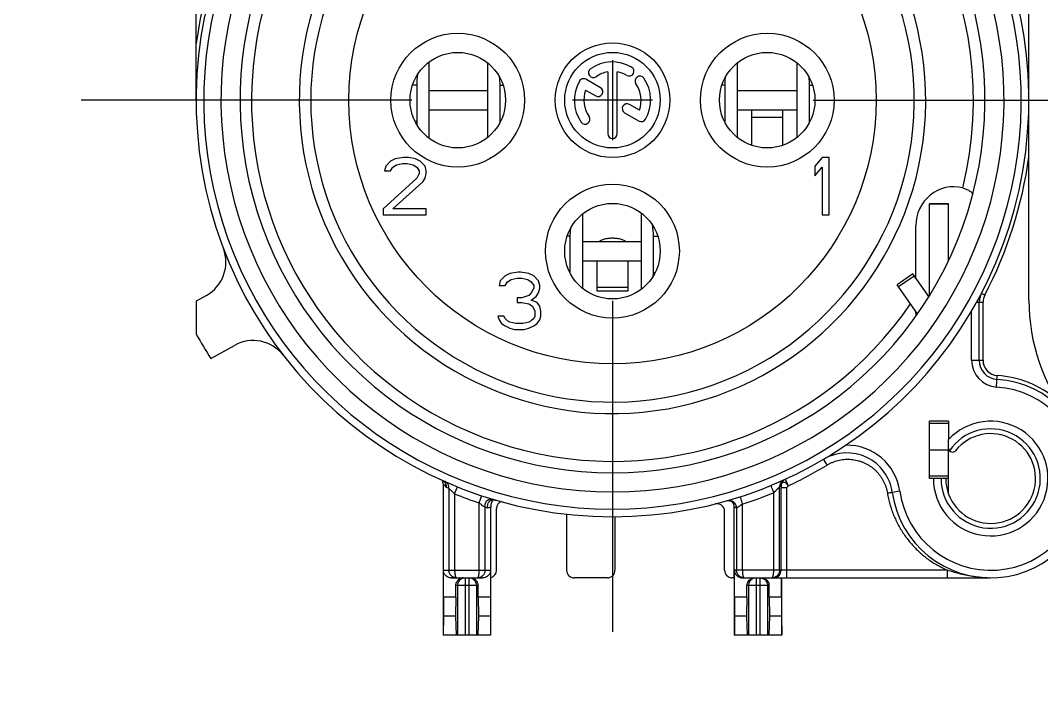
# Model space of a CAD drawing. Header units: millimetres. Extents: x 0 to 420, y 0 to 297.
# Drawn here: x 333.41 to 360.15, y 81.03 to 98.62 of the extents above; entities that cross this region are included whole.
import ezdxf

# ---------------------------------------------------------------- set-up
doc = ezdxf.new("R2010")
doc.units = ezdxf.units.MM
doc.header["$LTSCALE"] = 23.1
doc.linetypes.add('CENTER', pattern=[0.6, 0.375, -0.075, 0.075, -0.075])
doc.layers.get('0').update_dxf_attribs({"linetype": 'CONTINUOUS'})
for name, color, linetype in [('AUSFORMSCHRAEGEN', 7, 'CONTINUOUS'), ('BEZUGSACHSEN', 7, 'CONTINUOUS'), ('DEFAULT_1', 7, 'CENTER'), ('RUNDUNGEN', 7, 'CONTINUOUS')]:
    doc.layers.add(name, color=color, linetype=linetype)

msp = doc.modelspace()

# ---------------------------------------------------------------- linework, layer by layer
at = {"color": 7, "linetype": 'CONTINUOUS'}
for p, q in [((348.912284, 97.580556), (348.912284, 95.480556)), ((344.109565, 95.535231), (344.109565, 97.525881)), ((345.635651, 97.509704), (345.635651, 95.551408)), ((352.186369, 95.553404), (352.186369, 97.507707)), ((353.735651, 97.509704), (353.735651, 95.551408)), ((343.785905, 96.923698), (343.785905, 95.973698)), ((345.970291, 95.973698), (345.970291, 96.923698)), ((351.848892, 96.923698), (351.848892, 95.973698)), ((354.070291, 95.973698), (354.070291, 96.923698)), ((349.962284, 96.530556), (347.862284, 96.530556)), ((344.109565, 96.280556), (345.635651, 96.280556)), ((352.186369, 96.280556), (353.735651, 96.280556)), ((352.562284, 95.348306), (352.562284, 96.261126)), ((353.362284, 96.261126), (353.362284, 95.348306)), ((343.099784, 94.934811), (342.974784, 94.807152)), ((343.224784, 94.998641), (343.099784, 94.934811)), ((343.443534, 95.030556), (343.224784, 94.998641)), ((343.568534, 95.030556), (343.443534, 95.030556)), ((343.756034, 94.998641), (343.568534, 95.030556)), ((343.881034, 94.934811), (343.756034, 94.998641)), ((344.006034, 94.807152), (343.881034, 94.934811)), ((354.399784, 95.030556), (354.212284, 94.807152)), ((354.587284, 95.030556), (354.399784, 95.030556)), ((354.587284, 93.530556), (354.587284, 95.030556)), ((342.974784, 94.807152), (342.943534, 94.679492)), ((342.943534, 94.679492), (343.099784, 94.679492)), ((343.099784, 94.679492), (343.162284, 94.775237)), ((343.162284, 94.775237), (343.256034, 94.839067)), ((343.256034, 94.839067), (343.412284, 94.870981)), ((343.412284, 94.870981), (343.537284, 94.870981)), ((343.537284, 94.870981), (343.693534, 94.839067)), ((343.693534, 94.839067), (343.787284, 94.775237)), ((343.787284, 94.775237), (343.849784, 94.679492)), ((343.849784, 94.679492), (343.849784, 94.615662)), ((344.037284, 94.679492), (344.006034, 94.807152)), ((344.037284, 94.615662), (344.037284, 94.679492)), ((354.212284, 94.807152), (354.212284, 94.551832)), ((354.212284, 94.551832), (354.399784, 94.775237)), ((354.399784, 94.775237), (354.399784, 93.530556)), ((343.787284, 94.488003), (342.912284, 93.69013)), ((343.162284, 93.69013), (343.943534, 94.392258)), ((343.849784, 94.615662), (343.787284, 94.488003)), ((343.943534, 94.392258), (344.006034, 94.488003)), ((344.006034, 94.488003), (344.037284, 94.615662)), ((342.912284, 93.69013), (342.912284, 93.530556)), ((344.037284, 93.69013), (343.162284, 93.69013)), ((344.037284, 93.530556), (344.037284, 93.69013)), ((349.662156, 93.579651), (349.662156, 91.58146)), ((342.912284, 93.530556), (344.037284, 93.530556)), ((348.136369, 91.601987), (348.136369, 93.559124)), ((354.399784, 93.530556), (354.587284, 93.530556)), ((347.798892, 92.973698), (347.798892, 92.023698)), ((349.983032, 92.023698), (349.983032, 92.973698)), ((348.136369, 92.330556), (349.662156, 92.330556)), ((348.512284, 91.536792), (348.512284, 92.330556)), ((349.312284, 92.330556), (349.312284, 91.536792)), ((346.224784, 91.998641), (346.099784, 91.934811)), ((346.443534, 92.030556), (346.224784, 91.998641)), ((346.506034, 92.030556), (346.443534, 92.030556)), ((346.724784, 91.998641), (346.506034, 92.030556)), ((346.849784, 91.934811), (346.724784, 91.998641)), ((356.777391, 91.986431), (356.367815, 91.699643)), ((357.193601, 91.392022), (356.777391, 91.986431)), ((345.974784, 91.807152), (345.943534, 91.679492)), ((346.099784, 91.934811), (345.974784, 91.807152)), ((346.099784, 91.679492), (346.162284, 91.775237)), ((346.162284, 91.775237), (346.256034, 91.839067)), ((346.256034, 91.839067), (346.412284, 91.870981)), ((346.412284, 91.870981), (346.537284, 91.870981)), ((346.537284, 91.870981), (346.693534, 91.839067)), ((346.693534, 91.839067), (346.787284, 91.775237)), ((346.787284, 91.775237), (346.849784, 91.679492)), ((346.974784, 91.807152), (346.849784, 91.934811)), ((347.006034, 91.679492), (346.974784, 91.807152)), ((345.943534, 91.679492), (346.099784, 91.679492)), ((346.787284, 91.488003), (346.724784, 91.424173)), ((346.849784, 91.615662), (346.787284, 91.488003)), ((346.849784, 91.679492), (346.849784, 91.615662)), ((346.912284, 91.392258), (346.974784, 91.488003)), ((346.974784, 91.488003), (347.006034, 91.615662)), ((347.006034, 91.615662), (347.006034, 91.679492)), ((349.312284, 91.536774), (348.512284, 91.536774)), ((338.012284, 91.271824), (338.012284, 90.411732)), ((346.537284, 91.360343), (346.412284, 91.360343)), ((346.412284, 91.360343), (346.412284, 91.232684)), ((346.412284, 91.232684), (346.537284, 91.232684)), ((346.724784, 91.424173), (346.537284, 91.360343)), ((346.537284, 91.232684), (346.724784, 91.200769)), ((346.724784, 91.200769), (346.818534, 91.136939)), ((346.787284, 91.296513), (346.912284, 91.392258)), ((346.943534, 91.232684), (346.787284, 91.296513)), ((347.006034, 91.136939), (346.943534, 91.232684)), ((346.818534, 91.136939), (346.881034, 91.009279)), ((346.881034, 91.009279), (346.881034, 90.88162)), ((347.037284, 91.009279), (347.006034, 91.136939)), ((347.037284, 90.88162), (347.037284, 91.009279)), ((346.068534, 90.88162), (345.912284, 90.88162)), ((345.912284, 90.88162), (345.943534, 90.785875)), ((345.943534, 90.785875), (346.006034, 90.69013)), ((346.006034, 90.69013), (346.099784, 90.626301)), ((346.099784, 90.81779), (346.068534, 90.88162)), ((346.162284, 90.75396), (346.099784, 90.81779)), ((346.099784, 90.626301), (346.224784, 90.562471)), ((346.224784, 90.722045), (346.162284, 90.75396)), ((346.381034, 90.69013), (346.224784, 90.722045)), ((346.568534, 90.69013), (346.381034, 90.69013)), ((346.724784, 90.722045), (346.568534, 90.69013)), ((346.787284, 90.75396), (346.724784, 90.722045)), ((346.724784, 90.562471), (346.849784, 90.626301)), ((346.849784, 90.81779), (346.787284, 90.75396)), ((346.881034, 90.88162), (346.849784, 90.81779)), ((346.849784, 90.626301), (346.943534, 90.69013)), ((346.943534, 90.69013), (347.006034, 90.785875)), ((347.006034, 90.785875), (347.037284, 90.88162)), ((346.224784, 90.562471), (346.349784, 90.530556)), ((346.349784, 90.530556), (346.599784, 90.530556)), ((346.599784, 90.530556), (346.724784, 90.562471)), ((357.712284, 88.130556), (357.712284, 87.65036)), ((357.212284, 87.380556), (357.712284, 87.380556)), ((357.712284, 86.230556), (357.712284, 86.630556)), ((352.097284, 84.030556), (352.097284, 82.530556)), ((353.339856, 83.530556), (353.339856, 84.030556)), ((344.812859, 83.530556), (344.484713, 83.530556)), ((344.484713, 83.530556), (344.487531, 83.030556)), ((344.812859, 83.530556), (344.803764, 83.030556)), ((345.719856, 83.530556), (345.39171, 83.530556)), ((345.39171, 83.530556), (345.400805, 83.030556)), ((345.719856, 83.530556), (345.717038, 83.030556)), ((352.432859, 83.530556), (352.104713, 83.530556)), ((352.104713, 83.530556), (352.107531, 83.030556)), ((352.432859, 83.530556), (352.423764, 83.030556)), ((353.339856, 83.530556), (353.01171, 83.530556)), ((353.01171, 83.530556), (353.020805, 83.030556)), ((353.339856, 83.530556), (353.337038, 83.030556)), ((344.487531, 83.030556), (344.48298, 82.530556)), ((344.803764, 83.030556), (344.487531, 83.030556)), ((344.803764, 83.030556), (344.81745, 82.530556)), ((345.400805, 83.030556), (345.387119, 82.530556)), ((345.717038, 83.030556), (345.400805, 83.030556)), ((345.717038, 83.030556), (345.721589, 82.530556)), ((352.107531, 83.030556), (352.10298, 82.530556)), ((352.423764, 83.030556), (352.107531, 83.030556)), ((352.423764, 83.030556), (352.43745, 82.530556)), ((353.020805, 83.030556), (353.007119, 82.530556)), ((353.337038, 83.030556), (353.020805, 83.030556)), ((353.337038, 83.030556), (353.341589, 82.530556)), ((345.721589, 82.530556), (344.477284, 82.530556)), ((353.341589, 82.530556), (352.097284, 82.530556))]:
    msp.add_line(p, q, dxfattribs=at)
at = {"color": 9, "linetype": 'CONTINUOUS'}
for p, q in [((343.785905, 96.923698), (343.677898, 96.923698)), ((345.970291, 96.923698), (346.046671, 96.923698)), ((351.848892, 96.923698), (351.777898, 96.923698)), ((354.070291, 96.923698), (354.146671, 96.923698)), ((343.785905, 95.973698), (343.744642, 95.973698)), ((345.970291, 95.973698), (345.979927, 95.973698)), ((351.848892, 95.973698), (351.844642, 95.973698)), ((353.362284, 96.080556), (352.562284, 96.080556)), ((354.070291, 95.973698), (354.079927, 95.973698)), ((347.798892, 92.973698), (347.728509, 92.973698)), ((349.983032, 92.973698), (350.09606, 92.973698)), ((349.983032, 92.023698), (350.02842, 92.023698)), ((356.401414, 91.651658), (356.81099, 91.938446)), ((349.312284, 91.630556), (348.512284, 91.630556))]:
    msp.add_line(p, q, dxfattribs=at)
at = {"color": 3, "linetype": 'CONTINUOUS'}
for p, q in [((344.109565, 96.780556), (345.635651, 96.780556)), ((352.186369, 96.780556), (353.735651, 96.780556)), ((348.136369, 92.830556), (349.662156, 92.830556)), ((356.899074, 90.940927), (356.367815, 91.699643))]:
    msp.add_line(p, q, dxfattribs=at)
at = {"color": 9, "linetype": 'CONTINUOUS'}
msp.add_circle((348.912284, 96.530556), 6.9, dxfattribs=at)
at = {"color": 7, "linetype": 'CONTINUOUS'}
for centre, radius, start, end in [((348.912284, 96.530556), 7.9, 140.447677, 78.5310739), ((345.451111, 96.922834), 1.665207, 170.3343522, 179.9702818), ((344.337096, 96.923267), 1.633195, 0.0151069, 7.3440907), ((353.47489, 96.923302), 1.625998, 173.129173, 179.9860531), ((353.485857, 96.922246), 1.637013, 173.0097423, 173.1384105), ((352.437096, 96.923267), 1.633195, 0.0151069, 7.3440907), ((345.432776, 95.973774), 1.646871, 180.0026727, 182.7390339), ((344.357001, 95.973702), 1.61329, 359.3725574, 359.9998354), ((353.454008, 95.973698), 1.605117, 180.0000194, 180.2127453), ((352.457001, 95.973702), 1.61329, 359.3725574, 359.9998354), ((344.353791, 95.973733), 1.6165, 359.1800138, 359.372704), ((353.455492, 95.973703), 1.6066, 180.2127356, 180.3635088), ((352.453791, 95.973733), 1.6165, 359.1800138, 359.372704), ((349.42489, 92.973302), 1.625998, 173.129173, 179.9860531), ((348.310671, 92.972801), 1.672362, 0.0307276, 9.9639114), ((349.404008, 92.023698), 1.605117, 180.0000194, 180.2127453), ((348.328181, 92.023794), 1.654851, 356.8744986, 359.9966636), ((348.912284, 96.530556), 12.5, 209.3081092, 212.747922), ((358.812284, 86.630556), 1.5, 180, 137.1665719), ((358.812284, 86.630556), 1.175, 180, 141.6572507)]:
    msp.add_arc(centre, radius, start, end, dxfattribs=at)
at = {"color": 3, "linetype": 'CONTINUOUS'}
msp.add_open_spline([(349.259903, 92.831372), (349.252227, 92.83697), (349.216747, 92.859218), (349.142541, 92.888925), (349.032971, 92.911311), (348.912284, 92.919112), (348.791598, 92.911311), (348.682027, 92.888925), (348.607822, 92.859218), (348.572342, 92.83697), (348.564666, 92.831372)], degree=3, knots=[0, 0, 0, 0, 0.039115006, 0.171675799, 0.329062872, 0.5, 0.670937128, 0.828324201, 0.960884994, 1, 1, 1, 1], dxfattribs=at)
at = {"layer": 'AUSFORMSCHRAEGEN', "color": 7, "linetype": 'CONTINUOUS'}
for p, q in [((357.712284, 88.130556), (357.212284, 88.130556)), ((357.212284, 87.580556), (357.212284, 88.130556)), ((357.212284, 86.630556), (357.212284, 87.180556)), ((357.312284, 86.630556), (357.212284, 86.630556))]:
    msp.add_line(p, q, dxfattribs=at)
at = {"layer": 'AUSFORMSCHRAEGEN', "color": 9, "linetype": 'CONTINUOUS'}
msp.add_arc((348.912284, 96.530556), 9.45, 109.5410185, 325.6840232, dxfattribs=at)
at = {"layer": 'AUSFORMSCHRAEGEN', "color": 7, "linetype": 'CONTINUOUS'}
msp.add_open_spline([(356.862127, 90.886598), (356.861032, 90.887028), (356.860163, 90.918122), (356.857566, 90.936963), (356.856797, 90.977527), (356.856327, 91.000773), (356.856301, 91.002022)], degree=3, knots=[0, 0, 0, 0, 0.073199821, 0.420378386, 0.968711477, 1, 1, 1, 1], dxfattribs=at)
msp.add_open_spline([(356.863077, 90.887206), (356.862699, 90.886673), (356.862386, 90.886496), (356.862127, 90.886598)], degree=3, dxfattribs=at)
at = {"layer": 'BEZUGSACHSEN', "color": 7, "linetype": 'CONTINUOUS'}
for p, q in [((348.596882, 96.856991), (348.217012, 97.076309)), ((348.787284, 97.270066), (348.787284, 95.655556)), ((349.037284, 95.655556), (349.037284, 97.270066)), ((348.20935, 96.792058), (348.471882, 96.640485)), ((349.615219, 96.269054), (349.353678, 96.420054)), ((349.228678, 96.203548), (349.607557, 95.984803))]:
    msp.add_line(p, q, dxfattribs=at)
at = {"layer": 'BEZUGSACHSEN', "color": 7, "linetype": 'CENTER'}
msp.add_line((357.920136, 96.52972), (367.662256, 96.52972), dxfattribs=at)
at = {"layer": 'BEZUGSACHSEN', "color": 9, "linetype": 'CONTINUOUS'}
for centre in [(344.862284, 96.530556), (352.962284, 96.530556), (348.912284, 92.580556)]:
    msp.add_circle(centre, 1.75, dxfattribs=at)
at = {"layer": 'BEZUGSACHSEN', "color": 7, "linetype": 'CONTINUOUS'}
for centre, radius in [((348.912284, 96.530556), 1.5), ((344.862284, 96.530556), 1.25), ((348.912284, 96.530556), 1.25), ((352.962284, 96.530556), 1.25), ((348.912284, 92.580556), 1.25)]:
    msp.add_circle(centre, radius, dxfattribs=at)
for centre, radius, start, end in [((348.410405, 97.247314), 0.125, 125, 305), ((348.912284, 96.530556), 1, 60, 125), ((349.349784, 97.288328), 0.125, 240, 60), ((348.154512, 96.968056), 0.125, 60, 150), ((348.912284, 96.530556), 0.75, 99.5940682, 125), ((348.912284, 96.530556), 0.75, 60, 80.4059318), ((349.629042, 97.032435), 0.125, 35, 215), ((348.912284, 96.530556), 1, 330, 35), ((348.912284, 96.530556), 1, 150, 215), ((348.912284, 96.530556), 0.75, 159.5940682, 215), ((348.534382, 96.748738), 0.125, 240, 60), ((348.912284, 96.530556), 0.75, 339.5940682, 35), ((349.291178, 96.311801), 0.125, 60, 240), ((348.195526, 96.028676), 0.125, 215, 35), ((349.670057, 96.093056), 0.125, 240, 330), ((348.912284, 95.655556), 0.125, 180, 360)]:
    msp.add_arc(centre, radius, start, end, dxfattribs=at)
at = {"layer": 'DEFAULT_1', "color": 7, "linetype": 'CENTER'}
for p, q in [((343.662284, 96.530556), (333.412284, 96.530556)), ((354.162284, 96.530556), (364.412284, 96.530556)), ((348.912284, 91.280556), (348.912284, 81.030556))]:
    msp.add_line(p, q, dxfattribs=at)
at = {"layer": 'RUNDUNGEN', "color": 7, "linetype": 'CONTINUOUS'}
for p, q in [((359.812284, 91.295317), (359.812284, 101.789288)), ((338.012284, 96.530556), (338.012284, 101.29149)), ((357.712284, 93.81769), (357.212284, 93.81769)), ((357.712284, 92.346201), (357.712284, 93.817689)), ((356.8526, 91.879021), (356.8526, 93.245603)), ((338.281174, 91.422768), (338.012284, 91.271824)), ((358.512284, 89.724098), (358.512284, 91.24378)), ((338.399051, 89.768756), (339.015433, 90.114768)), ((357.712284, 86.630556), (357.712284, 87.65036)), ((357.712284, 86.630556), (357.312284, 86.630556)), ((344.477284, 86.493408), (344.477284, 82.530556)), ((344.779864, 86.228464), (344.854323, 86.414087)), ((345.424704, 85.992682), (345.487544, 86.182556)), ((345.727284, 82.530556), (345.727284, 85.885453)), ((345.877307, 84.230556), (345.877307, 85.844583)), ((352.097284, 84.030556), (352.097284, 85.905519)), ((347.711491, 85.704553), (347.711491, 84.230556)), ((348.977779, 85.633007), (348.977779, 84.230556)), ((351.847246, 84.230556), (351.847246, 85.7728)), ((344.484713, 83.530556), (344.484713, 84.230556)), ((345.719856, 84.230556), (345.719856, 83.530556)), ((352.104713, 83.530556), (352.104713, 84.230556)), ((344.68823, 84.030556), (345.516338, 84.030556)), ((348.777749, 84.030556), (347.911521, 84.030556)), ((352.097284, 84.030556), (352.047277, 84.030556)), ((352.30823, 84.030556), (358.812282, 84.030556)), ((353.347284, 82.530556), (353.347284, 84.030556)), ((344.812859, 83.530556), (344.812859, 83.830556)), ((345.39171, 83.530556), (345.39171, 83.830556)), ((352.432859, 83.530556), (352.432859, 83.830556)), ((353.01171, 83.530556), (353.01171, 83.830556))]:
    msp.add_line(p, q, dxfattribs=at)
at = {"layer": 'RUNDUNGEN', "color": 3, "linetype": 'CONTINUOUS'}
for p, q in [((357.212284, 91.420638), (357.212284, 93.817689)), ((357.212284, 87.180556), (357.212284, 87.580556))]:
    msp.add_line(p, q, dxfattribs=at)
at = {"layer": 'RUNDUNGEN', "color": 9, "linetype": 'CONTINUOUS'}
for p, q in [((357.712284, 93.814016), (357.212284, 93.814016)), ((357.2393, 91.462014), (357.212284, 91.462014)), ((358.657898, 91.429281), (358.569302, 91.475656)), ((358.444336, 91.24378), (358.612284, 91.24378)), ((358.612284, 89.724098), (358.612284, 91.24378)), ((358.312284, 89.724098), (358.312284, 91.012404)), ((358.312284, 89.724098), (358.612284, 89.724098)), ((358.967123, 89.025556), (358.986478, 89.324931)), ((357.712284, 88.071977), (357.212284, 88.071977)), ((357.712284, 86.689135), (357.212284, 86.689135)), ((344.62989, 86.375832), (344.629887, 84.230556)), ((353.283353, 84.230556), (353.283353, 86.412447)), ((353.477234, 86.386149), (353.327257, 86.386149)), ((353.327257, 84.230556), (353.327257, 86.386149)), ((353.477234, 84.030556), (353.477234, 86.386149)), ((344.779864, 86.228464), (344.779864, 84.230556)), ((353.133376, 84.230556), (353.133376, 86.259914)), ((356.435588, 86.296921), (356.237529, 86.269118)), ((345.424704, 84.230556), (345.4247, 85.992684)), ((345.574681, 84.230556), (345.574678, 85.883245)), ((352.161216, 85.857509), (352.161216, 84.230556)), ((352.311193, 85.962513), (352.311193, 84.230556)), ((344.484713, 84.230556), (345.719856, 84.230556)), ((357.684791, 84.230556), (352.104713, 84.230556)), ((357.684791, 84.030556), (357.684791, 84.230556)), ((345.052284, 84.030556), (345.052284, 82.530556)), ((345.152284, 84.030556), (345.152284, 82.530556)), ((352.672284, 84.030556), (352.672284, 82.530556)), ((352.772284, 84.030556), (352.772284, 82.530556)), ((345.39171, 83.830556), (344.812859, 83.830556)), ((344.853045, 83.830556), (344.853045, 82.530556)), ((345.351523, 83.830556), (345.351523, 82.530556)), ((353.01171, 83.830556), (352.432859, 83.830556)), ((352.473045, 83.830556), (352.473045, 82.530556)), ((352.971523, 83.830556), (352.971523, 82.530556))]:
    msp.add_line(p, q, dxfattribs=at)
at = {"layer": 'RUNDUNGEN', "color": 7, "linetype": 'CONTINUOUS'}
for points in [[(351.897742, 86.047362), (351.921914, 86.052214), (351.943667, 86.053751), (351.962521, 86.052931), (351.978587, 86.050593), (351.992037, 86.047391), (352.003078, 86.043825)], [(352.003078, 86.043825), (352.011982, 86.040258), (352.019013, 86.036942), (352.024442, 86.034032), (352.028531, 86.031603), (352.031582, 86.029631), (352.032684, 86.028879)]]:
    msp.add_lwpolyline(points, dxfattribs=at)
for centre, radius, start, end in [((348.912284, 96.530556), 10.9, 104.1910883, 75.8089117), ((348.912284, 96.530556), 9.75, 120, 60), ((337.791668, 92.294768), 1, 299.3081092, 20.8515899), ((359.012284, 91.24378), 0.5, 152.3704986, 180), ((364.812284, 91.295317), 5, 180, 217.8636464), ((339.504939, 89.242768), 1, 37.7646286, 119.3081092), ((359.012284, 89.724098), 0.5, 180, 266.3009289), ((358.812284, 86.630556), 2.6, 187.99082, 86.3009289), ((355.049181, 86.102301), 1.2, 7.99082, 120.4762753), ((357.812284, 87.42152), 0.1, 186.7626864, 321.6572507), ((353.520028, 86.439226), 0.193522, 114.5403819, 158.1895638), ((353.520061, 86.439092), 0.193551, 169.0638853, 179.9732986), ((353.521339, 86.438999), 0.194824, 158.2707853, 169.1085009), ((345.866508, 85.965554), 0.125318, 127.1305041, 138.5288336), ((345.867095, 85.964875), 0.126213, 121.389564, 127.1569605), ((346.077081, 85.844968), 0.199538, 109.90265, 180.0012774), ((351.64727, 85.772796), 0.199978, 0.0011534, 104.2721303), ((351.947298, 85.905571), 0.149985, 359.9947612, 55.2988013), ((352.301011, 84.230701), 0.196299, 180.0423819, 207.7953013), ((344.829011, 84.228927), 0.198371, 254.5148963, 269.9946682), ((345.008446, 83.836996), 0.193478, 117.3954702, 133.433621), ((345.008795, 83.83629), 0.194266, 89.9251398, 117.391101), ((345.195986, 83.836778), 0.193735, 44.2437819, 90.0748608), ((352.30832, 84.235781), 0.205225, 260.9406889, 269.9748997), ((353.08414, 84.230153), 0.199597, 270.0306403, 275.0101321)]:
    msp.add_arc(centre, radius, start, end, dxfattribs=at)
at = {"layer": 'RUNDUNGEN', "color": 9, "linetype": 'CONTINUOUS'}
for centre, radius, start, end in [((348.912284, 96.530556), 10.7, 120, 60), ((348.912284, 96.530556), 10.25, 120, 60), ((348.912284, 96.530556), 9.45, 345.9523766, 70.4589815), ((348.912284, 96.530556), 8.2, 140.0194489, 69.5939018), ((348.912284, 96.530556), 11, 144.9447278, 172.2683738), ((348.912284, 96.530556), 11, 332.3704986, 352.2683738), ((359.012284, 91.24378), 0.400005, 152.3704986, 180), ((359.012284, 89.724098), 0.699993, 180, 266.3009289), ((359.012284, 89.724098), 0.399996, 180, 266.3009289), ((358.812284, 86.630556), 2.7, 50.474035, 86.3009289), ((358.812284, 86.630556), 2.399999, 187.99082, 86.3009289), ((358.812284, 86.630556), 1.3, 180, 145.9673336), ((355.049181, 86.102301), 1.4, 7.99082, 91.2257052), ((349.070487, 95.939479), 10.488365, 295.097066, 301.3691423), ((356.095773, 97.968793), 16.330195, 224.6451325, 225.0857698), ((344.388814, 86.419172), 0.175639, 20.8043885, 44.8756309), ((349.112997, 96.53223), 11.101832, 245.8213827, 246.1829936), ((353.487955, 86.412483), 0.204602, 114.337438, 180.0101011), ((348.912284, 96.530556), 11.1, 248.1430781, 251.687667), ((348.983626, 96.448351), 11.001171, 287.60627, 292.1610663), ((348.713149, 96.533412), 11.102976, 253.5804119, 253.9244774), ((342.395123, 99.837343), 14.344286, 283.0688951, 283.4324547), ((351.961225, 85.85752), 0.199989, 359.9969128, 105.9388538), ((353.125842, 84.230832), 0.201415, 337.5817637, 359.9215757), ((345.053438, 83.830617), 0.200393, 135.342157, 180.0175802), ((345.052348, 83.831697), 0.198859, 90.0184605, 135.3428041), ((345.15222, 83.831697), 0.198859, 44.6571943, 89.9815395), ((345.151131, 83.830617), 0.200393, 359.9824198, 44.6578414), ((353.127377, 84.230439), 0.199845, 270.0437063, 337.5179727), ((358.812671, 86.819017), 2.788461, 268.03496, 269.9920669)]:
    msp.add_arc(centre, radius, start, end, dxfattribs=at)
at = {"layer": 'RUNDUNGEN', "color": 7, "linetype": 'CONTINUOUS'}
for centre, major_axis, ratio, start_param, end_param in [((357.85321, 93.237272), (-0.148898, 1.017858), 0.972109168, -0.377667424, 1.421434738), ((345.677277, 84.230556), (-0.20003, 0), 0.999847695, 1.823476582, 3.141592654), ((347.911521, 84.230556), (0.20003, 0), 0.99984853, 3.141592654, 4.71238898), ((348.777749, 84.230556), (0.200031, 0), 0.99984686, -1.570796327, 0), ((352.047277, 84.230556), (-0.20003, 0), 0.999847695, 0, 1.570796327)]:
    msp.add_ellipse(centre, major_axis=major_axis, ratio=ratio, start_param=start_param, end_param=end_param, dxfattribs=at)
for points, knots in [([(358.079676, 94.236773), (358.110858, 94.229069), (358.170674, 94.208814), (358.226287, 94.179223), (358.252088, 94.162514)], [0, 0, 0, 0, 0.511561988, 1, 1, 1, 1]), ([(358.312371, 94.115517), (358.319313, 94.108831), (358.330777, 94.096718), (358.341357, 94.081925), (358.344419, 94.073318), (358.344845, 94.071548)], [0, 0, 0, 0, 0.526058934, 0.903481625, 1, 1, 1, 1]), ([(344.477284, 86.493341), (344.477284, 86.49826), (344.47699, 86.507691), (344.475705, 86.521378), (344.473716, 86.534234), (344.471063, 86.546497), (344.467788, 86.558223), (344.463915, 86.569464), (344.460879, 86.576815), (344.459232, 86.580472), (344.459186, 86.580575)], [0, 0, 0, 0, 0.164424996, 0.315163011, 0.459229735, 0.59903358, 0.734313626, 0.865940293, 0.996240019, 1, 1, 1, 1]), ([(345.745738, 86.003323), (345.738679, 85.985483), (345.729505, 85.946321), (345.727284, 85.906294), (345.727284, 85.885453)], [0, 0, 0, 0, 0.478142165, 1, 1, 1, 1]), ([(345.753107, 86.068334), (345.754009, 86.068542), (345.776593, 86.073554), (345.812019, 86.073602), (345.845694, 86.068254), (345.857447, 86.065853)], [0, 0, 0, 0, 0.026267875, 0.656977689, 1, 1, 1, 1]), ([(344.68823, 84.030556), (344.667203, 84.030556), (344.626706, 84.036851), (344.57422, 84.062155), (344.534098, 84.097108), (344.505868, 84.137886), (344.488637, 84.182857), (344.484713, 84.214612), (344.484713, 84.230556)], [0, 0, 0, 0, 0.19973918, 0.382003088, 0.54663675, 0.699673257, 0.848546082, 1, 1, 1, 1]), ([(344.776048, 84.037757), (344.770969, 84.039165), (344.756717, 84.043733), (344.735027, 84.053501), (344.712477, 84.067714), (344.693348, 84.083494), (344.676918, 84.100752), (344.662815, 84.119561), (344.651008, 84.139889), (344.641648, 84.161487), (344.634881, 84.184022), (344.630797, 84.207147), (344.629888, 84.222765), (344.629887, 84.230556)], [0, 0, 0, 0, 0.060822505, 0.172604483, 0.273810747, 0.367864227, 0.458354295, 0.548448746, 0.638818208, 0.729307152, 0.819751374, 0.910000955, 1, 1, 1, 1]), ([(345.574681, 84.230564), (345.574681, 84.219756), (345.572933, 84.198122), (345.565228, 84.166941), (345.553126, 84.138373), (345.537923, 84.113657), (345.521095, 84.093289), (345.503388, 84.076617), (345.484365, 84.062486), (345.462789, 84.050145), (345.437589, 84.039787), (345.408124, 84.032369), (345.386769, 84.030556), (345.375472, 84.030556)], [0, 0, 0, 0, 0.103500457, 0.206772134, 0.306289224, 0.399388162, 0.483651918, 0.558553098, 0.631740258, 0.710078574, 0.795972749, 0.891826833, 1, 1, 1, 1]), ([(345.719856, 84.230556), (345.719856, 84.214558), (345.715909, 84.182729), (345.698621, 84.13774), (345.67038, 84.097017), (345.630294, 84.062123), (345.577836, 84.036846), (345.537357, 84.030556), (345.516338, 84.030556)], [0, 0, 0, 0, 0.15196101, 0.301020417, 0.453700038, 0.618164815, 0.800343003, 1, 1, 1, 1]), ([(352.360447, 84.030556), (352.348156, 84.030556), (352.324946, 84.032698), (352.293162, 84.04143), (352.266355, 84.053501), (352.243805, 84.067714), (352.224676, 84.083494), (352.208246, 84.100752), (352.194143, 84.119561), (352.182336, 84.139889), (352.172976, 84.161487), (352.16621, 84.184022), (352.162125, 84.207147), (352.161216, 84.222765), (352.161216, 84.230556)], [0, 0, 0, 0, 0.11768061, 0.221617408, 0.314261392, 0.398140313, 0.476091064, 0.551088489, 0.625758031, 0.700655498, 0.775651991, 0.85061142, 0.925409531, 1, 1, 1, 1]), ([(353.283353, 84.230564), (353.283353, 84.219756), (353.281605, 84.198122), (353.273899, 84.166941), (353.261798, 84.138373), (353.246595, 84.113657), (353.229766, 84.093289), (353.21206, 84.076617), (353.193037, 84.062486), (353.171461, 84.050145), (353.146261, 84.039787), (353.122451, 84.033793), (353.107043, 84.031798), (353.101571, 84.031319)], [0, 0, 0, 0, 0.109599453, 0.218956645, 0.324338002, 0.422923003, 0.512152189, 0.591467088, 0.668966966, 0.751921542, 0.842877224, 0.944379724, 1, 1, 1, 1]), ([(344.812859, 83.830556), (344.812859, 83.851238), (344.819198, 83.89319), (344.843682, 83.942867), (344.866067, 83.968642), (344.875427, 83.977495)], [0, 0, 0, 0, 0.379409536, 0.764625511, 1, 1, 1, 1]), ([(345.334774, 83.971949), (345.341931, 83.964613), (345.362065, 83.940476), (345.385371, 83.89319), (345.39171, 83.851238), (345.39171, 83.830556)], [0, 0, 0, 0, 0.196709956, 0.601404024, 1, 1, 1, 1]), ([(352.276006, 84.033116), (352.265813, 84.034738), (352.236896, 84.041581), (352.19422, 84.062155), (352.154098, 84.097108), (352.134876, 84.124874), (352.127362, 84.139164)], [0, 0, 0, 0, 0.163293814, 0.468336711, 0.743873046, 1, 1, 1, 1]), ([(352.432859, 83.830556), (352.432859, 83.851238), (352.439198, 83.89319), (352.467079, 83.949758), (352.511213, 83.995094), (352.566938, 84.024006), (352.608564, 84.030556), (352.629049, 84.030556)], [0, 0, 0, 0, 0.200024183, 0.403109513, 0.6003273, 0.801884396, 1, 1, 1, 1]), ([(352.81552, 84.030556), (352.836005, 84.030556), (352.877632, 84.024006), (352.933357, 83.995093), (352.97749, 83.949757), (353.005371, 83.89319), (353.01171, 83.851238), (353.01171, 83.830556)], [0, 0, 0, 0, 0.198123256, 0.39967675, 0.596891091, 0.799975625, 1, 1, 1, 1])]:
    msp.add_open_spline(points, degree=3, knots=knots, dxfattribs=at)
for points in [[(358.252088, 94.162514), (358.273524, 94.148631), (358.294019, 94.133192), (358.312371, 94.115517)], [(358.344845, 94.071548), (358.345494, 94.06885), (358.345684, 94.066112), (358.345002, 94.063504)], [(344.483452, 86.567313), (344.472148, 86.57481), (344.460134, 86.581258), (344.447842, 86.586776)], [(344.513279, 86.543097), (344.504217, 86.552178), (344.494153, 86.560216), (344.483452, 86.567313)], [(345.757505, 86.027588), (345.752937, 86.019843), (345.749044, 86.01168), (345.745738, 86.003323)], [(345.772609, 86.048545), (345.766899, 86.042076), (345.761891, 86.035025), (345.757505, 86.027588)], [(345.857447, 86.065853), (345.869773, 86.063335), (345.881978, 86.060247), (345.894052, 86.056766)]]:
    msp.add_open_spline(points, degree=3, dxfattribs=at)
at = {"layer": 'RUNDUNGEN', "color": 9, "linetype": 'CONTINUOUS'}
for points, knots in [([(354.530206, 86.98418), (354.518465, 87.003429), (354.498585, 87.038475), (354.464661, 87.08727), (354.458227, 87.114637), (354.43669, 87.134229), (354.440563, 87.136508)], [0, 0, 0, 0, 0.382620267, 0.706988253, 0.923735479, 1, 1, 1, 1]), ([(354.530206, 86.98418), (354.552201, 86.997596), (354.597236, 87.02281), (354.667454, 87.055501), (354.740019, 87.082896), (354.814536, 87.104823), (354.890598, 87.121142), (354.967785, 87.131739), (355.045672, 87.136536), (355.123823, 87.135484), (355.201804, 87.128569), (355.279174, 87.115809), (355.355499, 87.097254), (355.430346, 87.072988), (355.503288, 87.043125), (355.57391, 87.007812), (355.641806, 86.967222), (355.706582, 86.921561), (355.767861, 86.871065), (355.82528, 86.816001), (355.878498, 86.756663), (355.927197, 86.693369), (355.971083, 86.626463), (356.009886, 86.556309), (356.043365, 86.483293), (356.071305, 86.407816), (356.093522, 86.330302), (356.104405, 86.277592), (356.108848, 86.251054)], [0, 0, 0, 0, 0.037683382, 0.075410676, 0.113192121, 0.151028055, 0.1889207, 0.226871448, 0.264881756, 0.302952899, 0.341086086, 0.379282467, 0.417543135, 0.455869175, 0.494261604, 0.532721285, 0.571252228, 0.609856105, 0.648533278, 0.687284341, 0.726109716, 0.765009828, 0.803985069, 0.843035833, 0.882162371, 0.921365111, 0.960643259, 1, 1, 1, 1]), ([(344.629912, 86.375833), (344.629919, 86.402083), (344.622893, 86.453964), (344.579323, 86.520824), (344.534698, 86.548204), (344.51068, 86.558799)], [0, 0, 0, 0, 0.340110522, 0.659876385, 1, 1, 1, 1]), ([(344.62989, 86.375806), (344.631989, 86.373159), (344.64167, 86.364441), (344.660635, 86.344019), (344.691872, 86.313263), (344.732557, 86.273174), (344.76309, 86.244052), (344.779864, 86.228464)], [0, 0, 0, 0, 0.048196481, 0.184893401, 0.398078434, 0.673270149, 1, 1, 1, 1]), ([(353.055745, 86.448803), (353.060538, 86.450773), (353.061695, 86.416456), (353.083548, 86.391981), (353.104445, 86.326508), (353.123518, 86.284027), (353.133376, 86.259914)], [0, 0, 0, 0, 0.076122316, 0.292894571, 0.617317248, 1, 1, 1, 1]), ([(353.283353, 86.412447), (353.282005, 86.411054), (353.279153, 86.407963), (353.27418, 86.402704), (353.268016, 86.396167), (353.260451, 86.388192), (353.251633, 86.378938), (353.24163, 86.368506), (353.230445, 86.356918), (353.218175, 86.344302), (353.20505, 86.330917), (353.19133, 86.31705), (353.177131, 86.302831), (353.162597, 86.288418), (353.147964, 86.274058), (353.138209, 86.264585), (353.133376, 86.259914)], [0, 0, 0, 0, 0.027179086, 0.058971727, 0.101497702, 0.153169754, 0.213120452, 0.280744117, 0.355842962, 0.43896798, 0.527524568, 0.618723799, 0.712508574, 0.809313743, 0.905749193, 1, 1, 1, 1]), ([(353.326497, 86.439557), (353.325595, 86.438819), (353.324043, 86.436939), (353.320811, 86.434724), (353.317375, 86.432079), (353.313409, 86.429284), (353.309027, 86.426325), (353.304177, 86.42325), (353.298984, 86.420191), (353.293832, 86.417391), (353.288636, 86.414791), (353.285185, 86.413269), (353.283353, 86.412447)], [0, 0, 0, 0, 0.068298326, 0.141330795, 0.228518758, 0.322807677, 0.425636606, 0.538551206, 0.659427453, 0.778906345, 0.882262876, 1, 1, 1, 1]), ([(353.326497, 86.439557), (353.326613, 86.436381), (353.326819, 86.429193), (353.327054, 86.4171), (353.327218, 86.402473), (353.327257, 86.391859), (353.327257, 86.386149)], [0, 0, 0, 0, 0.178447192, 0.403854361, 0.679311776, 1, 1, 1, 1]), ([(353.520053, 86.439182), (353.51163, 86.456815), (353.490572, 86.488451), (353.448737, 86.521585), (353.402952, 86.535535), (353.359292, 86.523897), (353.331457, 86.486775), (353.326642, 86.455757), (353.326509, 86.439182)], [0, 0, 0, 0, 0.203048917, 0.387787344, 0.545209089, 0.683206689, 0.82776863, 1, 1, 1, 1]), ([(353.520053, 86.439182), (353.51023, 86.461897), (353.49182, 86.502036), (353.460565, 86.559156), (353.457251, 86.588132), (353.439912, 86.608014), (353.438666, 86.610649)], [0, 0, 0, 0, 0.396706427, 0.732031426, 0.955934725, 1, 1, 1, 1]), ([(353.519167, 86.441297), (353.51165, 86.437674), (353.497789, 86.428522), (353.481753, 86.409866), (353.477287, 86.393908), (353.477234, 86.386149)], [0, 0, 0, 0, 0.345469396, 0.678785825, 1, 1, 1, 1]), ([(345.574681, 85.883244), (345.574684, 85.90791), (345.577695, 85.954822), (345.596359, 86.019382), (345.635724, 86.06905), (345.694488, 86.092778), (345.761684, 86.092433), (345.807528, 86.082059), (345.831185, 86.075087)], [0, 0, 0, 0, 0.186125524, 0.353100807, 0.500027936, 0.646944819, 0.813898354, 1, 1, 1, 1]), ([(352.249597, 86.154027), (352.254457, 86.15559), (352.253115, 86.12186), (352.272563, 86.096091), (352.288043, 86.030186), (352.303414, 85.986968), (352.311193, 85.962513)], [0, 0, 0, 0, 0.076126357, 0.292898066, 0.617319153, 1, 1, 1, 1]), ([(356.108848, 86.251054), (356.125198, 86.253792), (356.154553, 86.257803), (356.197225, 86.266947), (356.217628, 86.264238), (356.237068, 86.272403), (356.237529, 86.269119)], [0, 0, 0, 0, 0.382507534, 0.70677671, 0.923478443, 1, 1, 1, 1]), ([(356.108848, 86.251054), (356.117117, 86.201661), (356.136378, 86.103367), (356.173351, 85.957855), (356.21826, 85.814782), (356.270945, 85.674596), (356.331226, 85.537727), (356.398894, 85.404598), (356.473721, 85.275612), (356.555456, 85.151162), (356.643826, 85.031622), (356.738542, 84.917349), (356.839293, 84.808681), (356.945755, 84.705937), (357.057588, 84.609418), (357.174433, 84.519403), (357.295916, 84.436155), (357.421644, 84.359917), (357.5512, 84.290915), (357.639935, 84.249826), (357.684791, 84.230556)], [0, 0, 0, 0, 0.056232787, 0.11239838, 0.168496304, 0.224520944, 0.280468618, 0.336335878, 0.392119852, 0.447818281, 0.503429513, 0.558952632, 0.614387351, 0.669734226, 0.724995001, 0.780171721, 0.835264328, 0.890269545, 0.945182844, 1, 1, 1, 1]), ([(345.4247, 85.992685), (345.444973, 85.976938), (345.48088, 85.949187), (345.529075, 85.916773), (345.556078, 85.893344), (345.572373, 85.88676), (345.574677, 85.883273)], [0, 0, 0, 0, 0.414782701, 0.734606774, 0.932464668, 1, 1, 1, 1]), ([(345.638704, 85.864594), (345.638702, 85.889145), (345.641701, 85.935849), (345.660317, 86.000126), (345.698872, 86.048867), (345.734948, 86.064136), (345.753107, 86.068334)], [0, 0, 0, 0, 0.290665777, 0.551529681, 0.781202461, 1, 1, 1, 1]), ([(352.161216, 85.857509), (352.154566, 85.856983), (352.138665, 85.861609), (352.11771, 85.879884), (352.104436, 85.896003), (352.097284, 85.905519)], [0, 0, 0, 0, 0.242416643, 0.567384699, 1, 1, 1, 1]), ([(352.311193, 85.962513), (352.305837, 85.958526), (352.295177, 85.95063), (352.279275, 85.938997), (352.263685, 85.927725), (352.248581, 85.916933), (352.234142, 85.906736), (352.22055, 85.897247), (352.207986, 85.888571), (352.196621, 85.880818), (352.186635, 85.874048), (352.178145, 85.868447), (352.171393, 85.863796), (352.165813, 85.860651), (352.16293, 85.857827), (352.161216, 85.857509)], [0, 0, 0, 0, 0.109378456, 0.217335815, 0.322783299, 0.424547057, 0.521461718, 0.612366477, 0.696116331, 0.771603477, 0.837779771, 0.893684125, 0.93846958, 0.971434987, 1, 1, 1, 1]), ([(344.779864, 84.230556), (344.779864, 84.222778), (344.780085, 84.207298), (344.78108, 84.184318), (344.782728, 84.161927), (344.785006, 84.140463), (344.787878, 84.120254), (344.791305, 84.101553), (344.795284, 84.084421), (344.79988, 84.068821), (344.805218, 84.054828), (344.811511, 84.042934), (344.818811, 84.033762), (344.825782, 84.030565), (344.828997, 84.030556)], [0, 0, 0, 0, 0.109142856, 0.21719596, 0.322700449, 0.424124986, 0.52001171, 0.609049777, 0.690821605, 0.766698391, 0.837089162, 0.900644593, 0.954880006, 1, 1, 1, 1]), ([(345.375571, 84.030556), (345.378501, 84.030563), (345.384804, 84.033164), (345.391701, 84.041011), (345.397644, 84.051277), (345.402776, 84.063467), (345.40737, 84.077514), (345.411698, 84.094241), (345.415809, 84.114683), (345.419503, 84.139338), (345.422434, 84.167683), (345.4243, 84.198557), (345.424707, 84.21986), (345.424707, 84.230671)], [0, 0, 0, 0, 0.04108451, 0.089067104, 0.144821448, 0.206849871, 0.274182949, 0.351906076, 0.448982002, 0.566424595, 0.701332666, 0.848410287, 1, 1, 1, 1]), ([(352.311193, 84.230556), (352.311193, 84.222778), (352.311414, 84.207298), (352.312408, 84.184318), (352.314056, 84.161927), (352.316334, 84.140463), (352.319206, 84.120254), (352.322634, 84.101553), (352.326612, 84.084421), (352.331208, 84.068821), (352.336547, 84.054828), (352.34284, 84.042934), (352.349147, 84.035009), (352.354128, 84.032109), (352.355683, 84.0315)], [0, 0, 0, 0, 0.111614555, 0.222114678, 0.330008471, 0.433729914, 0.531788133, 0.622842596, 0.706466267, 0.784061392, 0.856046265, 0.921041001, 0.976504655, 1, 1, 1, 1]), ([(353.117805, 84.084492), (353.118541, 84.087296), (353.120891, 84.096835), (353.124481, 84.114683), (353.128175, 84.139338), (353.131106, 84.167683), (353.132972, 84.198557), (353.133378, 84.21986), (353.133378, 84.230671)], [0, 0, 0, 0, 0.059008412, 0.199956547, 0.370475801, 0.566353829, 0.779901278, 1, 1, 1, 1]), ([(358.717055, 84.032196), (358.699105, 84.032809), (358.627441, 84.035935), (358.499079, 84.046254), (358.330236, 84.068756), (358.156223, 84.100968), (357.985963, 84.140916), (357.828592, 84.184723), (357.730382, 84.215559), (357.684791, 84.230556)], [0, 0, 0, 0, 0.051083389, 0.204008104, 0.366162761, 0.535411945, 0.707224412, 0.863472692, 1, 1, 1, 1]), ([(352.672284, 84.030556), (352.646251, 84.030556), (352.593578, 84.020037), (352.527162, 83.975111), (352.483204, 83.908515), (352.473045, 83.856216), (352.473045, 83.830556)], [0, 0, 0, 0, 0.250681646, 0.501637607, 0.75290935, 1, 1, 1, 1]), ([(352.772284, 84.030556), (352.798318, 84.030556), (352.850991, 84.020037), (352.917406, 83.975111), (352.961365, 83.908515), (352.971523, 83.856216), (352.971523, 83.830556)], [0, 0, 0, 0, 0.250681651, 0.501637625, 0.752909367, 1, 1, 1, 1]), ([(353.084243, 84.030556), (353.087173, 84.030563), (353.093476, 84.033164), (353.100373, 84.041011), (353.106316, 84.051277), (353.111448, 84.063467), (353.11514, 84.074757), (353.117133, 84.081934), (353.117805, 84.084492)], [0, 0, 0, 0, 0.131992103, 0.28614566, 0.465267502, 0.66454606, 0.880866869, 1, 1, 1, 1])]:
    msp.add_open_spline(points, degree=3, knots=knots, dxfattribs=at)
for points in [[(353.438666, 86.610649), (353.437693, 86.612706), (353.437699, 86.614376), (353.439651, 86.615267)], [(344.565895, 86.404322), (344.565899, 86.430422), (344.562298, 86.457002), (344.553001, 86.481555)], [(352.355683, 84.0315), (352.357181, 84.030913), (352.358747, 84.030561), (352.360326, 84.030556)]]:
    msp.add_open_spline(points, degree=3, dxfattribs=at)

doc.saveas('drawing.dxf')
